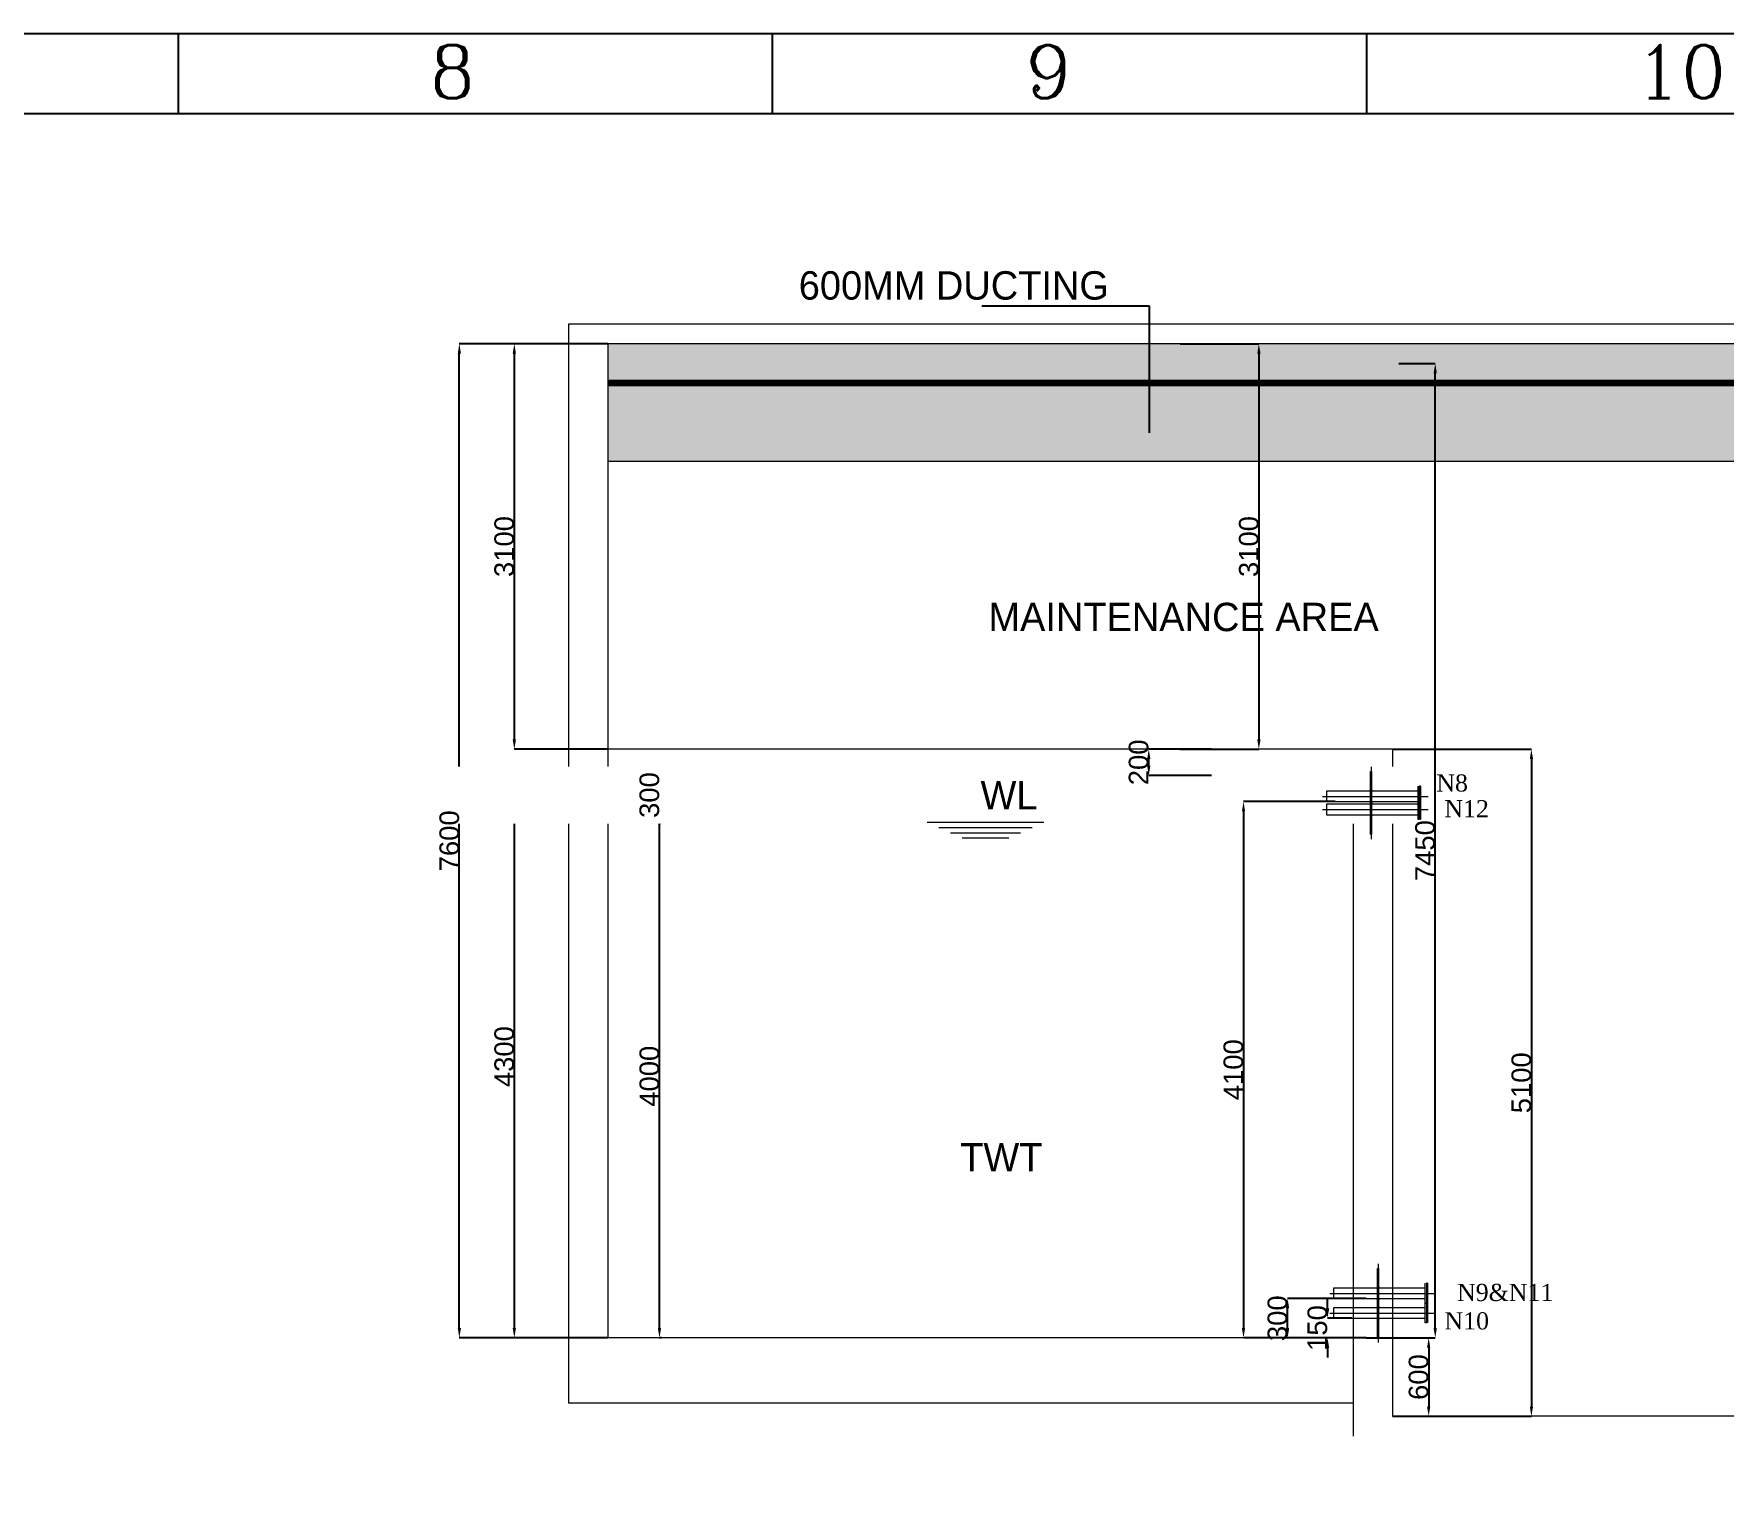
# Model space of a CAD drawing. Header units: millimetres. Extents: x -586673698 to -573385747, y -389867798 to -389752240.
# Drawn here: x -586641775 to -586628848, y -389769262 to -389758104 of the extents above; entities that cross this region are included whole.
import ezdxf

# ---------------------------------------------------------------- set-up
doc = ezdxf.new("R2010")
doc.units = ezdxf.units.MM
doc.header["$LTSCALE"] = 100
for name, color, linetype in [('DT-PL-SHAFT', 230, 'Continuous'), ('DT-PL-Text', 181, 'Continuous'), ('LINE', 9, 'Continuous'), ('PS_DIM', 9, 'Continuous'), ('T', 2, 'Continuous')]:
    doc.layers.add(name, color=color, linetype=linetype)
doc.layers.add('PL-DOMESTIC WATER TANK', color=171, linetype='Continuous', lineweight=0)
doc.styles.add('Arial', font='arial.ttf')
doc.styles.add('ROMANTIC', font='romantic.ttf')
doc.styles.add('style1', font='romanc.shx')
doc.dimstyles.new('V Mts', dxfattribs={"dimtxt": 150, "dimasz": 75, "dimexe": 0.1, "dimexo": 0, "dimgap": 0.01, "dimtad": 1, "dimdec": 0, "dimzin": 3, "dimdsep": 46, "dimtxsty": 'Arial', "dimsah": 1, "dimcen": 0.09375, "dimdle": 0.01, "dimclrd": 8, "dimclre": 8, "dimclrt": 256, "dimadec": 0, "dimazin": 0, "dimtfac": 0.7, "dimtdec": 3, "dimtofl": 0, "dimtmove": 2, "dimatfit": 3, "dimfxl": 0, "dimfrac": 1, "dimtolj": 1, "dimtzin": 0, "dimarcsym": 0})
pattern_1 = [(0, (-585747838.68, -389629148.14), (0, 160), []), (90, (-585747838.68, -389629148.14), (-80, 160), [160, -160])]

# ---------------------------------------------------------------- blocks, each defined once
blk = doc.blocks.new('SHEET')
at = {"color": 7}
for p, q in [((1476, 13.35), (0, 13.35)), ((648.75, 1.35), (648.75, 13.35)), ((738, 1.35), (738, 13.35)), ((827.25, 1.35), (827.25, 13.35)), ((1464, 1.35), (12, 1.35))]:
    blk.add_line(p, q, dxfattribs=at)
at = {"layer": 'T', "color": 7, "style": 'style1'}
for s, p in [('8', (686.47, 3.66)), ('9', (775.94, 3.66)), ('10', (867.56, 3.66))]:
    blk.add_text(s, height=8, dxfattribs=at).set_placement(p)
blk = doc.blocks.new('*D1014')
at = {"layer": 'Defpoints', "color": 0, "ltscale": 5, "transparency": 16777216}
for p in [(-586631586, -389768074, 3), (-586631386, -389768674, 3), (-586631108, -389768674)]:
    blk.add_point(p, dxfattribs=at)
at = {"layer": 'DT-PL-SHAFT', "color": 8, "lineweight": -2, "ltscale": 5, "transparency": 16777216}
for p, q in [((-586631586, -389768074), (-586631108, -389768074)), ((-586631108, -389768149), (-586631108, -389768599)), ((-586631386, -389768674), (-586631108, -389768674))]:
    blk.add_line(p, q, dxfattribs=at)
at = {"layer": 'DT-PL-SHAFT', "color": 8, "ltscale": 5, "transparency": 16777216}
for points in [[(-586631121, -389768149), (-586631096, -389768149), (-586631108, -389768074)], [(-586631121, -389768599), (-586631096, -389768599), (-586631108, -389768674)]]:
    blk.add_solid(points, dxfattribs=at)
at = {"layer": 'DT-PL-SHAFT', "lineweight": 13, "ltscale": 5, "transparency": 16777216, "insert": (-586631185, -389768374), "char_height": 150, "attachment_point": 5, "rotation": 90, "style": 'Arial'}
blk.add_mtext('\\A1;600', dxfattribs=at)
blk = doc.blocks.new('*D1015')
at = {"layer": 'Defpoints', "color": 0, "ltscale": 5, "transparency": 16777216}
for p in [(-586636990, -389764074), (-586636976, -389764074, 3), (-586636976, -389768074, 3)]:
    blk.add_point(p, dxfattribs=at)
at = {"layer": 'DT-PL-SHAFT', "color": 8, "lineweight": -2, "ltscale": 5, "transparency": 16777216}
for p, q in [((-586636976, -389764074), (-586636990, -389764074)), ((-586636990, -389767999), (-586636990, -389764149)), ((-586636976, -389768074), (-586636990, -389768074))]:
    blk.add_line(p, q, dxfattribs=at)
at = {"layer": 'DT-PL-SHAFT', "color": 8, "ltscale": 5, "transparency": 16777216}
for points in [[(-586637003, -389764149), (-586636978, -389764149), (-586636990, -389764074)], [(-586637003, -389767999), (-586636978, -389767999), (-586636990, -389768074)]]:
    blk.add_solid(points, dxfattribs=at)
at = {"layer": 'DT-PL-SHAFT', "lineweight": 13, "ltscale": 5, "transparency": 16777216, "insert": (-586637067, -389766074), "char_height": 150, "attachment_point": 5, "rotation": 90, "style": 'Arial'}
blk.add_mtext('\\A1;4000', dxfattribs=at)
blk = doc.blocks.new('*D1016')
at = {"layer": 'Defpoints', "color": 0, "ltscale": 5, "transparency": 16777216}
for p in [(-586638100, -389763774), (-586637386, -389763774, 3), (-586637386, -389768074, 3)]:
    blk.add_point(p, dxfattribs=at)
at = {"layer": 'DT-PL-SHAFT', "color": 8, "lineweight": -2, "ltscale": 5, "transparency": 16777216}
for p, q in [((-586637386, -389763774), (-586638101, -389763774)), ((-586638100, -389767999), (-586638100, -389763849)), ((-586637386, -389768074), (-586638101, -389768074))]:
    blk.add_line(p, q, dxfattribs=at)
at = {"layer": 'DT-PL-SHAFT', "color": 8, "ltscale": 5, "transparency": 16777216}
for points in [[(-586638113, -389763849), (-586638088, -389763849), (-586638100, -389763774)], [(-586638113, -389767999), (-586638088, -389767999), (-586638100, -389768074)]]:
    blk.add_solid(points, dxfattribs=at)
at = {"layer": 'DT-PL-SHAFT', "lineweight": 13, "ltscale": 5, "transparency": 16777216, "insert": (-586638177, -389765924), "char_height": 150, "attachment_point": 5, "rotation": 90, "style": 'Arial'}
blk.add_mtext('\\A1;4300', dxfattribs=at)
blk = doc.blocks.new('*D1017')
at = {"layer": 'Defpoints', "color": 0, "ltscale": 5, "transparency": 16777216}
for p in [(-586638100, -389760474), (-586637386, -389760474, 1), (-586637386, -389763574, 3)]:
    blk.add_point(p, dxfattribs=at)
at = {"layer": 'DT-PL-SHAFT', "color": 8, "lineweight": -2, "ltscale": 5, "transparency": 16777216}
for p, q in [((-586637386, -389760474), (-586638101, -389760474)), ((-586638100, -389763499), (-586638100, -389760549)), ((-586637386, -389763574), (-586638101, -389763574))]:
    blk.add_line(p, q, dxfattribs=at)
at = {"layer": 'DT-PL-SHAFT', "color": 8, "ltscale": 5, "transparency": 16777216}
for points in [[(-586638113, -389760549), (-586638088, -389760549), (-586638100, -389760474)], [(-586638113, -389763499), (-586638088, -389763499), (-586638100, -389763574)]]:
    blk.add_solid(points, dxfattribs=at)
at = {"layer": 'DT-PL-SHAFT', "lineweight": 13, "ltscale": 5, "transparency": 16777216, "insert": (-586638177, -389762024), "char_height": 150, "attachment_point": 5, "rotation": 89.9997, "style": 'Arial'}
blk.add_mtext('\\A1;3100', dxfattribs=at)
blk = doc.blocks.new('*D1018')
at = {"layer": 'Defpoints', "color": 0, "ltscale": 5, "transparency": 16777216}
for p in [(-586638521, -389760474), (-586637386, -389760474, 1), (-586637386, -389768074, 3)]:
    blk.add_point(p, dxfattribs=at)
at = {"layer": 'DT-PL-SHAFT', "color": 8, "lineweight": -2, "ltscale": 5, "transparency": 16777216}
for p, q in [((-586637386, -389760474), (-586638521, -389760474)), ((-586638521, -389767999), (-586638521, -389760549)), ((-586637386, -389768074), (-586638521, -389768074))]:
    blk.add_line(p, q, dxfattribs=at)
at = {"layer": 'DT-PL-SHAFT', "color": 8, "ltscale": 5, "transparency": 16777216}
for points in [[(-586638533, -389760549), (-586638508, -389760549), (-586638521, -389760474)], [(-586638533, -389767999), (-586638508, -389767999), (-586638521, -389768074)]]:
    blk.add_solid(points, dxfattribs=at)
at = {"layer": 'DT-PL-SHAFT', "lineweight": 13, "ltscale": 5, "transparency": 16777216, "insert": (-586638597, -389764274), "char_height": 150, "attachment_point": 5, "rotation": 89.9999, "style": 'Arial'}
blk.add_mtext('\\A1;7600', dxfattribs=at)
blk = doc.blocks.new('*D1019')
at = {"layer": 'Defpoints', "color": 0, "ltscale": 5, "transparency": 16777216}
for p in [(-586636990, -389763774), (-586636976, -389763774, 3), (-586636976, -389764074, 3)]:
    blk.add_point(p, dxfattribs=at)
at = {"layer": 'DT-PL-SHAFT', "color": 8, "lineweight": -2, "ltscale": 5, "transparency": 16777216}
for p, q in [((-586636976, -389763774), (-586636990, -389763774)), ((-586636990, -389763999), (-586636990, -389763849)), ((-586636976, -389764074), (-586636990, -389764074))]:
    blk.add_line(p, q, dxfattribs=at)
at = {"layer": 'DT-PL-SHAFT', "color": 8, "ltscale": 5, "transparency": 16777216}
for points in [[(-586637003, -389763849), (-586636978, -389763849), (-586636990, -389763774)], [(-586637003, -389763999), (-586636978, -389763999), (-586636990, -389764074)]]:
    blk.add_solid(points, dxfattribs=at)
at = {"layer": 'DT-PL-SHAFT', "lineweight": 13, "ltscale": 5, "transparency": 16777216, "insert": (-586637067, -389763924), "char_height": 150, "attachment_point": 5, "rotation": 90, "style": 'Arial'}
blk.add_mtext('\\A1;300', dxfattribs=at)
blk = doc.blocks.new('*D1027')
at = {"layer": 'Defpoints', "color": 0, "ltscale": 5, "transparency": 16777216}
for p in [(-586633249, -389763574), (-586632770, -389763574, 3), (-586632770, -389763774, 3)]:
    blk.add_point(p, dxfattribs=at)
at = {"layer": 'DT-PL-SHAFT', "color": 8, "lineweight": -2, "ltscale": 5, "transparency": 16777216}
for p, q in [((-586632770, -389763574), (-586633249, -389763574)), ((-586633249, -389763699), (-586633249, -389763649)), ((-586632770, -389763774), (-586633249, -389763774))]:
    blk.add_line(p, q, dxfattribs=at)
at = {"layer": 'DT-PL-SHAFT', "color": 8, "ltscale": 5, "transparency": 16777216}
for points in [[(-586633261, -389763649), (-586633236, -389763649), (-586633249, -389763574)], [(-586633261, -389763699), (-586633236, -389763699), (-586633249, -389763774)]]:
    blk.add_solid(points, dxfattribs=at)
at = {"layer": 'DT-PL-SHAFT', "lineweight": 13, "ltscale": 5, "transparency": 16777216, "insert": (-586633326, -389763674), "char_height": 150, "attachment_point": 5, "rotation": 90, "style": 'Arial'}
blk.add_mtext('\\A1;200', dxfattribs=at)
blk = doc.blocks.new('*D885')
at = {"layer": 'Defpoints', "color": 0, "ltscale": 5, "transparency": 16777216}
for p in [(-586631336, -389760624, 0), (-586631058, -389760624), (-586631336, -389768074, 0)]:
    blk.add_point(p, dxfattribs=at)
at = {"layer": 'DT-PL-SHAFT', "color": 8, "lineweight": -2, "ltscale": 5, "transparency": 16777216}
for p, q in [((-586631336, -389760624), (-586631058, -389760624)), ((-586631058, -389767999), (-586631058, -389760699)), ((-586631336, -389768074), (-586631058, -389768074))]:
    blk.add_line(p, q, dxfattribs=at)
at = {"layer": 'DT-PL-SHAFT', "color": 8, "ltscale": 5, "transparency": 16777216}
for points in [[(-586631071, -389760699), (-586631046, -389760699), (-586631058, -389760624)], [(-586631071, -389767999), (-586631046, -389767999), (-586631058, -389768074)]]:
    blk.add_solid(points, dxfattribs=at)
at = {"layer": 'DT-PL-SHAFT', "lineweight": 13, "ltscale": 5, "transparency": 16777216, "insert": (-586631135, -389764349), "char_height": 150, "attachment_point": 5, "rotation": 90, "style": 'Arial'}
blk.add_mtext('\\A1;7450', dxfattribs=at)
blk = doc.blocks.new('*D886')
at = {"layer": 'Defpoints', "color": 0, "ltscale": 5, "transparency": 16777216}
for p in [(-586631386, -389763574, 3), (-586631386, -389768674, -3), (-586630323, -389768674)]:
    blk.add_point(p, dxfattribs=at)
at = {"layer": 'DT-PL-SHAFT', "color": 8, "lineweight": -2, "ltscale": 5, "transparency": 16777216}
for p, q in [((-586631386, -389763574), (-586630323, -389763574)), ((-586630323, -389763649), (-586630323, -389768599)), ((-586631386, -389768674), (-586630323, -389768674))]:
    blk.add_line(p, q, dxfattribs=at)
at = {"layer": 'DT-PL-SHAFT', "color": 8, "ltscale": 5, "transparency": 16777216}
for points in [[(-586630335, -389763649), (-586630310, -389763649), (-586630323, -389763574)], [(-586630335, -389768599), (-586630310, -389768599), (-586630323, -389768674)]]:
    blk.add_solid(points, dxfattribs=at)
at = {"layer": 'DT-PL-SHAFT', "lineweight": 13, "ltscale": 5, "transparency": 16777216, "insert": (-586630399, -389766124), "char_height": 150, "attachment_point": 5, "rotation": 90, "style": 'Arial'}
blk.add_mtext('\\A1;5100', dxfattribs=at)
blk = doc.blocks.new('*D888')
at = {"layer": 'Defpoints', "color": 0, "ltscale": 5, "transparency": 16777216}
for p in [(-586633008, -389760474, 1), (-586633008, -389763574, 3), (-586632407, -389763574)]:
    blk.add_point(p, dxfattribs=at)
at = {"layer": 'DT-PL-SHAFT', "color": 8, "lineweight": -2, "ltscale": 5, "transparency": 16777216}
for p, q in [((-586633008, -389760474), (-586632406, -389760474)), ((-586632407, -389760549), (-586632407, -389763499)), ((-586633008, -389763574), (-586632406, -389763574))]:
    blk.add_line(p, q, dxfattribs=at)
at = {"layer": 'DT-PL-SHAFT', "color": 8, "ltscale": 5, "transparency": 16777216}
for points in [[(-586632419, -389760549), (-586632394, -389760549), (-586632407, -389760474)], [(-586632419, -389763499), (-586632394, -389763499), (-586632407, -389763574)]]:
    blk.add_solid(points, dxfattribs=at)
at = {"layer": 'DT-PL-SHAFT', "lineweight": 13, "ltscale": 5, "transparency": 16777216, "insert": (-586632483, -389762024), "char_height": 150, "attachment_point": 5, "rotation": 90, "style": 'Arial'}
blk.add_mtext('\\A1;3100', dxfattribs=at)
blk = doc.blocks.new('DS')
at = {"layer": 'PS_DIM', "color": 30, "lineweight": 20, "true_color": 0xf8991e}
for p, q in [((-10154215, -7973767), (-10154225, -7973767)), ((-10154225, -7973767), (-10154225, -7973917)), ((-10154220, -7974184), (-10154220, -7973731)), ((-10154215, -7973767), (-10154215, -7973917)), ((-10154225, -7973997), (-10154225, -7974148)), ((-10154215, -7973997), (-10154215, -7974148)), ((-10154215, -7974148), (-10154225, -7974148))]:
    blk.add_line(p, q, dxfattribs=at)
at = {"layer": 'PS_DIM', "color": 8, "lineweight": 20}
blk.add_line((-10153849, -7973957), (-10154657, -7973957), dxfattribs=at)
at = {"layer": 'PS_DIM', "color": 30, "lineweight": 20, "true_color": 0xf8991e}
for points in [[(-10154598, -7974034), (-10154588, -7974034), (-10154588, -7973881), (-10154579, -7973881), (-10154579, -7974034)], [(-10154598, -7974034), (-10154598, -7973881)]]:
    blk.add_lwpolyline(points, dxfattribs=at)
blk.add_lwpolyline([(-10153879, -7973997), (-10153879, -7973917), (-10154579, -7973917), (-10154579, -7973997)], close=True, dxfattribs=at)
for centre, start, end in [((-10154225, -7973917), 93.0102, 181.4916), ((-10154215, -7973917), 358.5084, 95.2992), ((-10154225, -7973997), 182.0947, 266.9898), ((-10154215, -7973997), 264.7008, 357.9053)]:
    blk.add_arc(centre, 5.7, start, end, dxfattribs=at)
blk = doc.blocks.new('*D907')
at = {"layer": 'Defpoints', "color": 0, "ltscale": 5, "transparency": 16777216}
for p in [(-586632187, -389767774), (-586631586, -389767774, -9), (-586631586, -389768074, -6)]:
    blk.add_point(p, dxfattribs=at)
at = {"layer": 'DT-PL-SHAFT', "color": 8, "lineweight": -2, "ltscale": 5, "transparency": 16777216}
for p, q in [((-586631586, -389767774), (-586632187, -389767774)), ((-586632187, -389767999), (-586632187, -389767849)), ((-586631586, -389768074), (-586632187, -389768074))]:
    blk.add_line(p, q, dxfattribs=at)
at = {"layer": 'DT-PL-SHAFT', "color": 8, "ltscale": 5, "transparency": 16777216}
for points in [[(-586632200, -389767849), (-586632175, -389767849), (-586632187, -389767774)], [(-586632200, -389767999), (-586632175, -389767999), (-586632187, -389768074)]]:
    blk.add_solid(points, dxfattribs=at)
at = {"layer": 'DT-PL-SHAFT', "lineweight": 13, "ltscale": 5, "transparency": 16777216, "insert": (-586632264, -389767924), "char_height": 150, "attachment_point": 5, "rotation": 90, "style": 'Arial'}
blk.add_mtext('\\A1;300', dxfattribs=at)
blk = doc.blocks.new('*D986')
at = {"layer": 'Defpoints', "color": 0, "ltscale": 5, "transparency": 16777216}
for p in [(-586631695, -389767924, -9), (-586631882, -389768074), (-586631695, -389768074, -6)]:
    blk.add_point(p, dxfattribs=at)
at = {"layer": 'DT-PL-SHAFT', "color": 8, "lineweight": -2, "ltscale": 5, "transparency": 16777216}
for p, q in [((-586631882, -389767849), (-586631882, -389767774)), ((-586631695, -389767924), (-586631882, -389767924)), ((-586631695, -389768074), (-586631882, -389768074)), ((-586631882, -389768149), (-586631882, -389768224))]:
    blk.add_line(p, q, dxfattribs=at)
at = {"layer": 'DT-PL-SHAFT', "color": 8, "ltscale": 5, "transparency": 16777216}
for points in [[(-586631894, -389767849), (-586631869, -389767849), (-586631882, -389767924)], [(-586631894, -389768149), (-586631869, -389768149), (-586631882, -389768074)]]:
    blk.add_solid(points, dxfattribs=at)
at = {"layer": 'DT-PL-SHAFT', "lineweight": 13, "ltscale": 5, "transparency": 16777216, "insert": (-586631959, -389767999), "char_height": 150, "attachment_point": 5, "rotation": 90, "style": 'Arial'}
blk.add_mtext('\\A1;150', dxfattribs=at)
blk = doc.blocks.new('*D800')
at = {"layer": 'Defpoints', "color": 0, "ltscale": 5, "transparency": 16777216}
for p in [(-586631823, -389763974, -6), (-586632524, -389768074), (-586631823, -389768074)]:
    blk.add_point(p, dxfattribs=at)
at = {"layer": 'DT-PL-SHAFT', "color": 8, "lineweight": -2, "ltscale": 5, "transparency": 16777216}
for p, q in [((-586631823, -389763974), (-586632524, -389763974)), ((-586632524, -389764049), (-586632524, -389767999)), ((-586631823, -389768074), (-586632524, -389768074))]:
    blk.add_line(p, q, dxfattribs=at)
at = {"layer": 'DT-PL-SHAFT', "color": 8, "ltscale": 5, "transparency": 16777216}
for points in [[(-586632537, -389764049), (-586632512, -389764049), (-586632524, -389763974)], [(-586632537, -389767999), (-586632512, -389767999), (-586632524, -389768074)]]:
    blk.add_solid(points, dxfattribs=at)
at = {"layer": 'DT-PL-SHAFT', "lineweight": 13, "ltscale": 5, "transparency": 16777216, "insert": (-586632601, -389766024), "char_height": 150, "attachment_point": 5, "rotation": 90, "style": 'Arial'}
blk.add_mtext('\\A1;4100', dxfattribs=at)

msp = doc.modelspace()

# ---------------------------------------------------------------- hatches: boundary and pattern name
at = {"layer": 'DT-PL-SHAFT', "lineweight": 13, "ltscale": 15}
h = msp.add_hatch(dxfattribs=at)
h.set_pattern_fill('AR-B88', color=2, scale=20)
h.set_pattern_definition(pattern_1)
h.paths.add_polyline_path([(-586637386.2, -389760473.9), (-586606235.6, -389760473.9), (-586606235.6, -389760773.9), (-586637386.2, -389760773.9)])
h = msp.add_hatch(dxfattribs=at)
h.set_pattern_fill('AR-B88', color=4, scale=20)
h.set_pattern_definition(pattern_1)
h.paths.add_polyline_path([(-586637386.2, -389760773.9), (-586606235.6, -389760773.9), (-586606235.6, -389761373.9), (-586637386.2, -389761373.9), (-586637386.2, -389761373.8), (-586637386.1, -389761373.9), (-586637386.2, -389761373.9)])
h.paths.add_polyline_path([(-586634176, -389761278.3), (-586637386.2, -389760969.2)], flags=16)

# ---------------------------------------------------------------- linework, layer by layer
at = {"layer": 'DT-PL-SHAFT', "color": 1, "lineweight": 13, "ltscale": 5}
for p, q in [((-586637686.2, -389760323.9, -296.5), (-586637686.2, -389768573.8, -296.5)), ((-586637386.2, -389760473.9, -298.8), (-586637386.2, -389768073.8, -296.5)), ((-586631386, -389763573.8, -305.6), (-586631386, -389768673.8, -305.6)), ((-586631685.7, -389763773.8, -305.6), (-586631685.7, -389768573.8, -305.6))]:
    msp.add_line(p, q, dxfattribs=at)
for points, elevation in [([(-586605935.6, -389760323.9), (-586637686.2, -389760323.9)], -298.8), ([(-586606235.6, -389760473.9), (-586637386.1, -389760473.9)], -298.8), ([(-586631386, -389763573.8), (-586637386.1, -389763573.8)], -296.4), ([(-586631685.7, -389763773.8), (-586637386.1, -389763773.8)], -296.4), ([(-586631386, -389768073.8), (-586637386.1, -389768073.8)], -296.4), ([(-586622435.6, -389768673.8), (-586631386, -389768673.8)], -295.8)]:
    msp.add_lwpolyline(points, dxfattribs=dict(at, elevation=elevation))
at = {"layer": 'DT-PL-SHAFT', "color": 5, "lineweight": 13, "ltscale": 5, "const_width": 50, "elevation": -298.8}
msp.add_lwpolyline([(-586606235.6, -389760773.9), (-586637386.1, -389760773.9)], dxfattribs=at)
at = {"layer": 'DT-PL-SHAFT', "color": 11, "lineweight": 13, "ltscale": 5, "true_color": 0xf27172}
for points, elevation in [([(-586606235.6, -389761373.9), (-586637386.1, -389761373.9)], -298.8), ([(-586634765.5, -389764211.9), (-586634229.5, -389764211.9)], -299.5), ([(-586634676.6, -389764252.3), (-586634318.5, -389764252.3)], -299.5)]:
    msp.add_lwpolyline(points, dxfattribs=dict(at, elevation=elevation))
at = {"layer": 'DT-PL-SHAFT', "color": 215, "lineweight": 13, "ltscale": 5, "true_color": 0xa953a0, "elevation": -296.4}
msp.add_lwpolyline([(-586631685.7, -389764073.8), (-586637386.1, -389764073.8)], dxfattribs=at)
at = {"layer": 'PL-DOMESTIC WATER TANK', "lineweight": 13, "ltscale": 200}
msp.add_line((-586631685.7, -389768573.8, -305.6), (-586631685.7, -389769173.8, -305.6), dxfattribs=at)
for points, elevation in [([(-586631685.7, -389768573.8), (-586637686.2, -389768573.8)], -296.4), ([(-586626785.6, -389769173.8), (-586631685.7, -389769173.8)], -295.8)]:
    msp.add_lwpolyline(points, dxfattribs=dict(at, elevation=elevation))

# ---------------------------------------------------------------- block references
at = {"color": 114, "lineweight": 13, "true_color": 0x139b48, "rotation": 180}
for p in [(-596785714.2, -397741691.2, -301.9), (-596785714.2, -397741841.2, -301.9)]:
    msp.add_blockref('DS', p, dxfattribs=at)
at = {"layer": 'LINE', "color": 7, "linetype": 'ByBlock', "lineweight": 13, "ltscale": 2, "xscale": 50.91065699553089, "yscale": 50.91065699553089, "zscale": 50.91065699553089}
msp.add_blockref('SHEET', (-586673697.7, -389758783.3, -234.9), dxfattribs=at)

# ---------------------------------------------------------------- texts
at = {"layer": 'DT-PL-SHAFT', "color": 1, "lineweight": 13}
msp.add_text('600MM DUCTING', height=217.152, dxfattribs=at).set_placement((-586635925.2, -389760136.2, -302.2))
at = {"layer": 'DT-PL-SHAFT', "color": 140, "lineweight": 13}
for s, height, p in [('MAINTENANCE AREA', 217.152, (-586634474.9, -389762670.8, -305.5)), ('TWT', 217.15, (-586634690.4, -389766801.9, -302.2))]:
    msp.add_text(s, height=height, dxfattribs=at).set_placement(p)
at = {"layer": 'DT-PL-Text', "color": 181, "lineweight": 13, "style": 'ROMANTIC'}
for s, p in [('N9&N11', (-586630891.9, -389767792.6, -288.6)), ('N10', (-586630987.7, -389768009.9, -288.6))]:
    msp.add_text(s, height=131.18, rotation=0.01687, dxfattribs=at).set_placement(p)

# ---------------------------------------------------------------- dimensions: what is measured, and where the dimension line sits
at = {"layer": 'DT-PL-SHAFT', "color": 1, "lineweight": 13, "ltscale": 5}
for p1, p2, distance, picture, middle in [((-586637386.2, -389768073.8, -296.5), (-586637386.1, -389760473.9, -298.8), 1134.4, '*D1018', (-586638597.1, -389764273.8, -299.5)), ((-586637386.2, -389763573.8, -296.5), (-586637386.1, -389760473.9, -298.8), 714.3, '*D1017', (-586638177.1, -389762023.8, -299.5)), ((-586637386.2, -389768073.8, -296.5), (-586637386.2, -389763773.8, -296.5), 714.3, '*D1016', (-586638177.1, -389765923.8, -299.5)), ((-586636975.6, -389764073.8, -296.5), (-586636975.6, -389763773.8, -296.5), 14.7, '*D1019', (-586637067, -389763923.8, -299.5)), ((-586631586, -389768073.8, -299.6), (-586631586, -389767773.8, -302.6), 601.1, '*D907', (-586632263.8, -389767923.8, -293.6)), ((-586631695, -389767923.8, -302.6), (-586631695, -389768073.8, -299.6), -186.9, '*D986', (-586631958.5, -389767998.8, -293.6))]:
    dim = msp.add_aligned_dim(p1=p1, p2=p2, distance=distance, dimstyle='V Mts', dxfattribs=at)
    dim.commit()
    dim.dimension.update_dxf_attribs({"geometry": picture, "text_midpoint": middle})
for base, p1, p2, picture, middle in [((-586632406.6, -389763573.8, -299.5), (-586633007.7, -389760473.9, -298.8), (-586633007.7, -389763573.8, -296.4), '*D888', (-586632483.2, -389762023.8, -299.5)), ((-586636990.3, -389764073.8, -299.5), (-586636975.6, -389768073.8, -296.5), (-586636975.6, -389764073.8, -296.5), '*D1015', (-586637066.9, -389766073.8, -299.5)), ((-586631108.1, -389768673.8, -302.6), (-586631586, -389768073.8, -299.6), (-586631386, -389768673.8, -299.6), '*D1014', (-586631184.7, -389768373.8, -302.6))]:
    dim = msp.add_linear_dim(base=base, p1=p1, p2=p2, angle=90, dimstyle='V Mts', dxfattribs=at)
    dim.commit()
    dim.dimension.update_dxf_attribs({"geometry": picture, "text_midpoint": middle})

# ---------------------------------------------------------------- leaders
msp.add_leader([(-586633242.6, -389761153.5, -298.8), (-586633242.6, -389760185.1, -298.8), (-586634525, -389760185.1, -298.8)], dimstyle='V Mts', override={"dimasz": 200, "dimtad": 0, "dimclrd": 5}, dxfattribs=at)

# ---------------------------------------------------------------- next in the draw order: texts
at = {"layer": 'DT-PL-SHAFT', "color": 140, "lineweight": 13, "char_height": 217.15, "width": 15478.707, "attachment_point": 5, "bg_fill": 2}
for insert in [(-586634317.4, -389763925.2, -296.4), (-586625404.6, -389769044.6, -295.6)]:
    msp.add_mtext('WL', dxfattribs=dict(at, insert=insert))

# ---------------------------------------------------------------- next in the draw order: linework, layer by layer
at = {"layer": 'DT-PL-SHAFT', "color": 11, "lineweight": 13, "ltscale": 5, "true_color": 0xf27172, "elevation": -299.5}
for points in [[(-586634943.4, -389764131.1), (-586634051.7, -389764131.1)], [(-586634854.5, -389764171.5), (-586634140.6, -389764171.5)]]:
    msp.add_lwpolyline(points, dxfattribs=at)

# ---------------------------------------------------------------- next in the draw order: block references
at = {"color": 114, "lineweight": 13, "true_color": 0x139b48, "rotation": 180}
for p in [(-596785768, -397737891.2, -295.8), (-596785768, -397737991.2, -295.8)]:
    msp.add_blockref('DS', p, dxfattribs=at)

# ---------------------------------------------------------------- next in the draw order: texts
at = {"layer": 'DT-PL-Text', "color": 181, "lineweight": 13, "style": 'ROMANTIC'}
for s, p in [('N8', (-586631050.3, -389763897.5, -285.7)), ('N12', (-586630988.6, -389764094, -285.7))]:
    msp.add_text(s, height=131.18, rotation=0.01687, dxfattribs=at).set_placement(p)

# ---------------------------------------------------------------- next in the draw order: dimensions: what is measured, and where the dimension line sits
at = {"layer": 'DT-PL-SHAFT', "color": 1, "lineweight": 13, "ltscale": 5}
for base, p1, p2, picture, middle in [((-586631058.2, -389760623.9, -299.5), (-586631336.1, -389768073.8, -299.3), (-586631336.1, -389760623.9, -299.4), '*D885', (-586631134.8, -389764348.8, -299.5)), ((-586630322.9, -389768673.8, -302.7), (-586631386, -389763573.8, -299.6), (-586631386, -389768673.8, -305.6), '*D886', (-586630399.5, -389766123.8, -302.7))]:
    dim = msp.add_linear_dim(base=base, p1=p1, p2=p2, angle=90, dimstyle='V Mts', dxfattribs=at)
    dim.commit()
    dim.dimension.update_dxf_attribs({"geometry": picture, "text_midpoint": middle})
for p1, p2, distance, picture, middle in [((-586632770.4, -389763773.8, -299.6), (-586632770.4, -389763573.8, -299.6), 478.5, '*D1027', (-586633325.6, -389763673.8, -302.6)), ((-586631823.1, -389763973.8, -299.6), (-586631823.1, -389768073.8, -293.6), -700.9, '*D800', (-586632600.6, -389766023.8, -293.6))]:
    dim = msp.add_aligned_dim(p1=p1, p2=p2, distance=distance, dimstyle='V Mts', dxfattribs=at)
    dim.commit()
    dim.dimension.update_dxf_attribs({"geometry": picture, "text_midpoint": middle})

doc.saveas('drawing.dxf')
